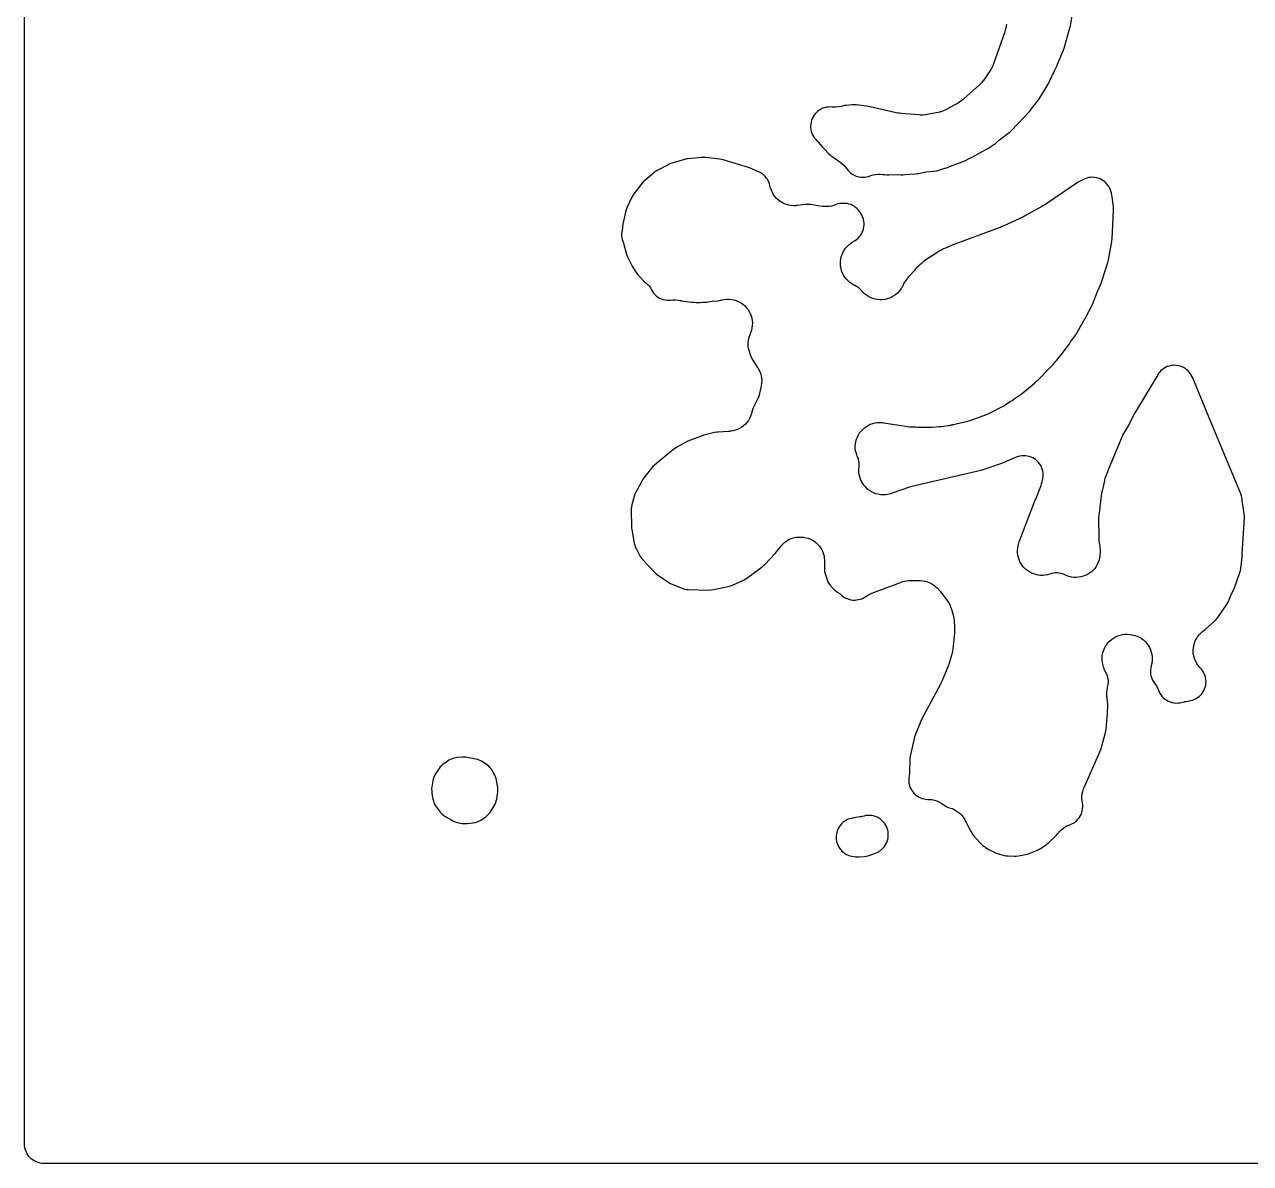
# Model space of a CAD drawing. Header units: millimetres. Extents: x 0 to 300, y 0 to 300.
# Drawn here: x -0.1 to 158.1, y -0.1 to 146.8 of the extents above; entities that cross this region are included whole.
import ezdxf

# ---------------------------------------------------------------- set-up
doc = ezdxf.new("R2010")
doc.units = ezdxf.units.MM
doc.layers.add('CUT', color=7, linetype='CONTINUOUS')

msp = doc.modelspace()

# ---------------------------------------------------------------- linework, layer by layer
at = {"layer": 'CUT'}
for points in [[(297.0775, -0.15), (3, -0.15), (2.4114, -0.15), (2.1053, -0.135), (1.8629, -0.099), (1.6252, -0.0395), (1.3944, 0.0431), (1.1729, 0.1479), (0.9627, 0.2738), (0.7659, 0.4198), (0.5844, 0.5844), (0.4198, 0.7659), (0.2738, 0.9627), (0.1479, 1.1729), (0.0431, 1.3944), (-0.0395, 1.6252), (-0.099, 1.8629), (-0.135, 2.1053), (-0.15, 2.4114), (-0.15, 297.5872)], [(126.6037, 146.8462), (126.5873, 146.6853), (126.5837, 146.6566), (126.5345, 146.3633), (126.4601, 146.0753), (126.4517, 146.0476), (126.4012, 145.8939), (124.9403, 141.7506), (124.8845, 141.6025), (124.8739, 141.5762), (124.7544, 141.3109), (124.6129, 141.0566), (124.598, 141.0325), (124.5125, 140.8993), (123.7218, 139.7243), (123.6329, 139.5978), (123.6165, 139.5755), (123.4389, 139.3535), (123.2436, 139.1469), (123.2238, 139.1276), (123.1108, 139.022), (121.1226, 137.2388), (120.9655, 137.1055), (120.9368, 137.0825), (120.6017, 136.8427), (120.5707, 136.823), (120.3938, 136.7173), (118.9136, 135.887), (118.7346, 135.7928), (118.7022, 135.7769), (118.3603, 135.631), (118.0048, 135.5228), (117.9697, 135.5142), (117.7721, 135.4712), (116.3173, 135.1952), (116.1494, 135.1672), (116.1193, 135.1629), (115.8078, 135.1327), (115.4948, 135.1309), (115.4644, 135.1321), (115.2945, 135.1427), (113.046, 135.3341), (112.7931, 135.3643), (112.6223, 135.3906), (112.372, 135.4379), (108.7888, 136.2422), (108.5291, 136.2863), (107.1941, 136.4409), (106.9435, 136.4573), (106.6925, 136.4484), (105.9117, 136.3813), (105.6792, 136.3503), (105.4507, 136.2977), (105.2873, 136.2519), (105.2543, 136.2435), (104.9113, 136.175), (104.5936, 136.1445), (104.2745, 136.1464), (104.0887, 136.1664), (103.8465, 136.1807), (103.6041, 136.1714), (103.3637, 136.1387), (103.1276, 136.0829), (102.898, 136.0044), (102.6772, 135.904), (102.4671, 135.7827), (102.2697, 135.6416), (102.087, 135.482), (101.9205, 135.3055), (101.772, 135.1137), (101.6428, 134.9084), (101.534, 134.6915), (101.4469, 134.4651), (101.382, 134.2313), (101.3401, 133.9924), (101.3216, 133.7505), (101.3266, 133.5079), (101.3551, 133.267), (101.4069, 133.03), (101.4813, 132.7991), (101.5778, 132.5765), (101.6954, 132.3643), (101.833, 132.1645), (101.9893, 131.979), (102.609, 131.3122), (102.6672, 131.2282), (102.8261, 131.0408), (103.0027, 130.87), (103.0953, 130.789), (103.6891, 130.1499), (103.8813, 129.9641), (104.0923, 129.7998), (104.7909, 129.3136), (104.9526, 129.1895), (104.9587, 129.1855), (104.9986, 129.1594), (105.073, 129.1116), (105.1001, 129.0934), (105.369, 128.8918), (105.5952, 128.685), (105.8003, 128.4571), (106.0358, 128.1375), (106.0375, 128.1388), (106.122, 128.0242), (106.2875, 127.841), (106.4702, 127.675), (106.6684, 127.5279), (106.8801, 127.401), (107.1033, 127.2956), (107.3358, 127.2127), (107.5754, 127.1531), (107.8196, 127.1175), (108.0662, 127.1061), (108.3127, 127.1191), (108.5567, 127.1564), (108.7959, 127.2175), (109.0278, 127.3019), (109.0902, 127.3282), (109.3861, 127.4197), (109.6896, 127.4816), (109.9976, 127.5134), (110.3074, 127.5147), (110.6453, 127.4828), (110.678, 127.4781), (110.8905, 127.442), (110.8907, 127.4435), (111.1459, 127.4092), (111.4413, 127.4047), (112.6999, 127.4598), (113.0138, 127.437), (113.258, 127.4312), (113.5017, 127.4493), (114.0728, 127.5199), (114.9032, 127.5563), (115.0883, 127.5713), (115.2718, 127.6), (116.2296, 127.7866), (117.608, 127.957), (117.8851, 128.0073), (118.1549, 128.0884), (118.6316, 128.2616), (118.7412, 128.2887), (118.9781, 128.3734), (119.2469, 128.4851), (120.8996, 129.0856), (121.2271, 129.2319), (121.8572, 129.5697), (122.1988, 129.7117), (122.4972, 129.8597), (123.6531, 130.5325), (124.1237, 130.7848), (124.2908, 130.8829), (124.4497, 130.9936), (124.4648, 131.0049), (124.8589, 131.2343), (125.0946, 131.39), (125.3113, 131.5713), (125.7141, 131.949), (126.9573, 132.8884), (127.1162, 133.0191), (127.2639, 133.1625), (129.6272, 135.654), (129.8587, 135.9369), (130.222, 136.4538), (130.5142, 136.788), (130.6467, 136.9531), (130.7647, 137.1288), (131.8566, 138.9133), (131.9702, 139.1202), (132.4714, 140.1455), (132.5704, 140.3269), (132.6648, 140.5187), (132.7626, 140.7412), (133.0985, 141.4283), (133.2125, 141.7013), (133.3199, 142.0086), (133.9424, 143.4243), (134.0603, 143.7531), (134.8033, 146.3925), (134.8617, 146.6525), (135.0776, 147.9268)]]:
    msp.add_lwpolyline(points, dxfattribs=at)
for points in [[(76.9224, 119.548), (76.9498, 119.3078), (77.0003, 119.0714), (77.0733, 118.8409), (77.1511, 118.6314), (77.1612, 118.5995), (77.213, 118.4198), (77.4994, 117.3241), (77.5811, 117.0686), (77.6896, 116.8233), (78.2916, 115.6392), (78.4219, 115.413), (78.5678, 115.2117), (78.5866, 115.1725), (78.7164, 114.9602), (78.9076, 114.6796), (79.0368, 114.5066), (79.1805, 114.3454), (79.8863, 113.6191), (80.0487, 113.4663), (80.224, 113.3285), (80.338, 113.247), (80.4727, 113.0807), (80.6428, 112.8224), (80.7752, 112.5708), (80.9033, 112.3544), (81.0524, 112.152), (81.2212, 111.9656), (81.4078, 111.7971), (81.6103, 111.6482), (81.8269, 111.5204), (82.0551, 111.4149), (82.2928, 111.333), (82.5376, 111.2753), (82.7868, 111.2425), (83.0382, 111.2349), (83.289, 111.2526), (83.5463, 111.2838), (83.8579, 111.2906), (84.1685, 111.2664), (84.5048, 111.2064), (84.5683, 111.1918), (84.6026, 111.1837), (84.636, 111.1757), (84.9489, 111.1213), (86.0024, 111.0065), (86.1726, 110.9837), (86.2383, 110.9808), (86.5514, 110.9467), (86.8159, 110.932), (87.0805, 110.9454), (87.3595, 110.9744), (87.6864, 110.9745), (87.9194, 110.9855), (88.1503, 111.0182), (88.599, 111.1031), (89.3506, 111.1812), (89.5508, 111.2102), (89.7481, 111.2554), (89.7742, 111.2625), (89.8469, 111.2812), (90.182, 111.3501), (90.496, 111.3826), (90.8112, 111.3834), (91.1249, 111.3527), (91.4339, 111.2907), (91.7352, 111.1981), (92.0257, 111.0758), (92.3025, 110.925), (92.5629, 110.7473), (92.8041, 110.5444), (93.0238, 110.3184), (93.2197, 110.0716), (93.39, 109.8063), (93.5329, 109.5253), (93.6469, 109.2315), (93.7309, 108.9277), (93.7841, 108.617), (93.8059, 108.3026), (93.7961, 107.9875), (93.7549, 107.675), (93.6825, 107.3683), (93.57, 107.0416), (93.5568, 107.0089), (93.5547, 107.0036), (93.5101, 106.8919), (93.426, 106.6441), (93.3119, 106.2396), (93.2566, 105.9988), (93.2254, 105.7538), (93.2185, 105.5069), (93.236, 105.2605), (93.2778, 105.017), (93.3433, 104.7789), (93.564, 104.1088), (93.6425, 103.9018), (93.739, 103.7025), (93.8527, 103.5126), (94.4454, 102.6155), (94.547, 102.4527), (94.5644, 102.4232), (94.7277, 102.1107), (94.8467, 101.8119), (94.9346, 101.5026), (94.9905, 101.1858), (95.0136, 100.865), (95.0039, 100.5435), (94.9573, 100.1941), (94.9511, 100.1604), (94.9112, 99.9727), (94.7324, 99.2254), (94.6806, 99.0319), (94.6705, 98.9976), (94.5363, 98.6203), (94.5225, 98.5873), (94.4405, 98.4046), (93.9272, 97.3381), (93.8261, 97.0965), (93.7509, 96.8457), (93.747, 96.8296), (93.7218, 96.7449), (93.6774, 96.563), (93.5752, 96.2718), (93.445, 95.9921), (93.288, 95.7265), (93.1057, 95.4776), (92.8998, 95.2477), (92.6725, 95.0392), (92.4258, 94.8538), (92.1622, 94.6936), (91.8841, 94.56), (91.5942, 94.4542), (91.2954, 94.3774), (90.9612, 94.3257), (90.9285, 94.3223), (90.745, 94.3076), (89.4007, 94.2331), (89.1659, 94.2089), (88.9344, 94.1627), (87.5192, 93.81), (87.2211, 93.7156), (85.7009, 93.1269), (85.408, 92.9912), (84.0737, 92.2646), (83.8756, 92.1445), (83.6895, 92.0066), (81.1666, 89.9496), (80.9726, 89.7738), (80.7981, 89.5786), (79.965, 88.5424), (79.8354, 88.366), (79.7217, 88.1788), (78.7743, 86.4528), (78.6523, 86.1973), (78.56, 85.9297), (78.2462, 84.8191), (78.1908, 84.5777), (78.1594, 84.3321), (78.1526, 84.0845), (78.1973, 82.0425), (78.2096, 81.8433), (78.2378, 81.6457), (78.5603, 79.8896), (78.6163, 79.6512), (78.6954, 79.4194), (78.7967, 79.1965), (79.2263, 78.3623), (79.3415, 78.1619), (79.4748, 77.973), (79.6249, 77.7972), (81.1997, 76.1172), (81.4002, 75.9258), (81.6207, 75.7577), (82.8416, 74.93), (83.0417, 74.8076), (83.2524, 74.7045), (84.6096, 74.1178), (84.8339, 74.0333), (85.0653, 73.9707), (85.3017, 73.9306), (85.5407, 73.9132), (88.22, 73.8479), (88.5033, 73.857), (88.7838, 73.8982), (90.6993, 74.2916), (90.9791, 74.3662), (91.2485, 74.4726), (92.6613, 75.128), (92.884, 75.2454), (93.0939, 75.3845), (95.0859, 76.855), (95.2572, 76.9934), (95.4156, 77.1464), (96.7671, 78.5722), (96.9399, 78.775), (97.4219, 79.4065), (97.5365, 79.5492), (97.5576, 79.5742), (97.7868, 79.8204), (98.0169, 80.0236), (98.2656, 80.2034), (98.5307, 80.3581), (98.8096, 80.4862), (99.0997, 80.5865), (99.3981, 80.658), (99.4754, 80.6687), (99.5673, 80.6654), (99.7272, 80.6758), (99.7273, 80.6743), (99.7294, 80.6745), (100.0733, 80.6797), (100.3858, 80.6532), (100.6942, 80.5957), (100.7576, 80.5772), (100.9993, 80.5195), (101.0882, 80.5074), (101.2039, 80.4651), (101.4805, 80.3322), (101.7428, 80.1728), (101.9884, 79.9887), (102.2148, 79.7815), (102.42, 79.5532), (102.6019, 79.306), (102.7589, 79.0423), (102.8894, 78.7645), (102.9922, 78.4753), (103.0616, 78.1966), (103.0615, 78.1911), (103.073, 78.0649), (103.0704, 78.0646), (103.1092, 77.6299), (103.1116, 77.5691), (103.114, 77.4782), (103.1179, 77.219), (103.0964, 76.7802), (103.0982, 76.5034), (103.1306, 76.2284), (103.1932, 75.9587), (103.3551, 75.4029), (103.4432, 75.1512), (103.5576, 74.9103), (103.6971, 74.683), (103.8599, 74.4718), (104.2106, 74.0641), (104.3872, 73.8789), (104.5817, 73.7127), (104.7922, 73.5673), (104.8444, 73.5351), (105.1205, 73.3455), (105.3737, 73.1326), (105.5764, 72.979), (105.7937, 72.8469), (106.0233, 72.7375), (106.2628, 72.652), (106.5097, 72.5912), (106.7615, 72.5559), (107.0157, 72.5463), (107.2694, 72.5626), (107.5202, 72.6046), (107.7655, 72.6719), (108.0026, 72.7637), (108.2292, 72.8792), (108.4429, 73.017), (108.45, 73.0221), (108.7266, 73.1959), (109.0339, 73.3486), (109.0645, 73.362), (109.2374, 73.4324), (112.9372, 74.8323), (113.0918, 74.8869), (113.1197, 74.8961), (113.4099, 74.9777), (113.6802, 75.0288), (113.9802, 75.0587), (114.0095, 75.0603), (114.1734, 75.0659), (115.2552, 75.0787), (115.4409, 75.0763), (115.4741, 75.075), (115.8142, 75.0453), (116.1203, 74.9876), (116.4191, 74.8999), (116.7079, 74.783), (116.9836, 74.6382), (117.2437, 74.4668), (117.3601, 74.3723), (117.417, 74.3123), (117.6037, 74.1508), (117.653, 74.1123), (117.7875, 73.9821), (117.8325, 73.9358), (117.85, 73.917), (118.0375, 73.7004), (118.0536, 73.6804), (118.141, 73.5668), (118.9454, 72.4798), (119.065, 72.3084), (119.0854, 72.2773), (119.2781, 71.945), (119.4326, 71.5934), (119.4457, 71.5585), (119.5135, 71.3608), (119.6601, 70.8911), (119.7191, 70.681), (119.7285, 70.6433), (119.8092, 70.2146), (119.8141, 70.1761), (119.8357, 69.9589), (119.9037, 68.9848), (119.9115, 68.8213), (119.9123, 68.7921), (119.9066, 68.4649), (119.9048, 68.4356), (119.8912, 68.2725), (119.6725, 66.1954), (119.6503, 66.0228), (119.6456, 65.992), (119.5773, 65.6508), (119.5697, 65.6206), (119.5237, 65.4527), (119.1658, 64.2559), (119.0994, 64.0546), (119.0504, 63.9193), (118.9727, 63.722), (118.3046, 62.1578), (118.2383, 62.0113), (118.1911, 61.9127), (118.1186, 61.7692), (115.6552, 57.1446), (115.549, 56.9188), (114.8138, 55.1279), (114.7385, 54.9184), (114.6822, 54.7031), (114.185, 52.3874), (114.1471, 52.16), (114.1303, 51.9301), (114.0891, 50.4033), (114.0797, 50.2206), (114.0772, 50.1879), (114.0317, 49.8249), (114.0313, 49.8228), (114.0316, 49.8228), (114.0004, 49.6435), (113.9821, 49.3966), (113.9884, 49.1491), (114.0192, 48.9034), (114.0741, 48.6619), (114.1527, 48.4271), (114.254, 48.2012), (114.3772, 47.9864), (114.5211, 47.7849), (114.6842, 47.5986), (114.8649, 47.4293), (115.0615, 47.2788), (115.272, 47.1484), (115.4944, 47.0395), (115.7264, 46.9531), (115.9659, 46.8902), (116.2104, 46.8512), (116.4576, 46.8365), (116.6806, 46.8344), (116.9921, 46.8003), (117.2986, 46.7353), (117.5971, 46.6401), (117.8847, 46.5157), (118.1585, 46.3633), (118.4405, 46.1672), (118.4565, 46.1548), (118.6331, 46.0303), (118.8199, 45.9214), (119.0154, 45.8291), (119.2181, 45.754), (119.5808, 45.6372), (119.8604, 45.5162), (120.127, 45.3687), (120.378, 45.1961), (120.6112, 45), (120.8243, 44.7823), (121.0153, 44.545), (121.1825, 44.2904), (121.3379, 43.9948), (121.3516, 43.9654), (121.4364, 43.7711), (121.4382, 43.7719), (121.53, 43.5772), (122.0383, 42.6336), (122.1635, 42.426), (122.3081, 42.2316), (122.3796, 42.1528), (122.4456, 42.0627), (122.5796, 41.9081), (123.3698, 41.0688), (123.549, 40.8965), (123.7443, 40.7429), (123.8852, 40.6532), (123.9036, 40.6365), (124.1083, 40.4862), (124.3271, 40.3575), (125.0088, 40.0018), (125.2795, 39.8804), (125.5627, 39.7919), (126.3112, 39.606), (126.5579, 39.5577), (126.8082, 39.5344), (127.5909, 39.5013), (127.8684, 39.505), (128.1437, 39.5394), (129.0716, 39.7081), (129.3047, 39.7621), (129.5316, 39.8382), (130.3986, 40.1758), (130.6336, 40.2815), (130.8564, 40.4109), (131.7341, 40.9829), (131.9201, 41.1167), (132.0931, 41.267), (132.9474, 42.0805), (133.0829, 42.22), (133.2072, 42.3697), (133.3195, 42.5162), (133.3404, 42.5421), (133.568, 42.7971), (133.7976, 43.0081), (134.047, 43.1953), (134.3137, 43.3568), (134.5951, 43.4912), (134.8065, 43.5675), (135.0372, 43.664), (135.2571, 43.7831), (135.464, 43.9235), (135.6558, 44.0839), (135.8306, 44.2627), (135.9868, 44.4581), (136.1226, 44.668), (136.2367, 44.8905), (136.3281, 45.1233), (136.3957, 45.364), (136.439, 45.6103), (136.4574, 45.8597), (136.4508, 46.1096), (136.4193, 46.3577), (136.3699, 46.6352), (136.3458, 46.943), (136.352, 47.2516), (136.3884, 47.5582), (136.4547, 47.8597), (136.5594, 48.1815), (136.5711, 48.2122), (136.6409, 48.3826), (138.8112, 53.337), (138.881, 53.5144), (138.937, 53.6966), (139.4037, 55.4485), (139.4535, 55.6784), (139.4814, 55.912), (139.5907, 57.4252), (139.6393, 57.8311), (139.6551, 58.0273), (139.6553, 58.2242), (139.6529, 58.287), (139.6774, 58.627), (139.6838, 58.8287), (139.6739, 59.0304), (139.5878, 59.9905), (139.5839, 60.0916), (139.5787, 60.2286), (139.5711, 60.4275), (139.5672, 60.5294), (139.5681, 60.6419), (139.6001, 60.946), (139.6663, 61.2687), (139.7131, 61.4501), (139.7502, 61.6833), (139.7652, 61.9188), (139.7579, 62.1548), (139.7283, 62.389), (139.6768, 62.6194), (139.6038, 62.8439), (139.51, 63.0605), (139.4209, 63.2222), (139.2751, 63.5224), (139.1576, 63.8402), (139.1478, 63.8716), (139.0968, 64.0488), (139.0792, 64.116), (139.0362, 64.2995), (139.0293, 64.3325), (138.9758, 64.6749), (138.9586, 64.9906), (138.9732, 65.3064), (139.0194, 65.6192), (139.0968, 65.9257), (139.2046, 66.2229), (139.3417, 66.5078), (139.5067, 66.7775), (139.6979, 67.0292), (139.9135, 67.2605), (140.1512, 67.469), (140.4086, 67.6525), (140.6831, 67.8093), (140.972, 67.9377), (141.2724, 68.0364), (141.5811, 68.1045), (141.8951, 68.1412), (142.2112, 68.1462), (142.5565, 68.1169), (142.5795, 68.1138), (142.5926, 68.1121), (142.5994, 68.1112), (142.8107, 68.0774), (142.8303, 68.0737), (143.1673, 67.9923), (143.4656, 67.8875), (143.7519, 67.7533), (144.0233, 67.591), (144.2771, 67.4023), (144.5106, 67.189), (144.7214, 66.9534), (144.9076, 66.6978), (145.0671, 66.4248), (145.1985, 66.1371), (145.3002, 65.8377), (145.3714, 65.5296), (145.4113, 65.2159), (145.4194, 64.8998), (145.3958, 64.5844), (145.3406, 64.2731), (145.2801, 64.0594), (145.2229, 63.8095), (145.1917, 63.555), (145.1867, 63.2986), (145.208, 63.0431), (145.2553, 62.7911), (145.3282, 62.5453), (145.4259, 62.3083), (145.5474, 62.0825), (145.6913, 61.8703), (145.8463, 61.6654), (146.0125, 61.3914), (146.15, 61.102), (146.2122, 60.927), (146.3068, 60.6977), (146.4237, 60.4788), (146.5616, 60.2727), (146.7193, 60.0812), (146.8952, 59.9063), (147.0876, 59.7496), (147.2946, 59.6129), (147.514, 59.4973), (147.7439, 59.404), (147.9819, 59.334), (148.2256, 59.2878), (148.4728, 59.2661), (148.7208, 59.269), (148.9674, 59.2964), (149.21, 59.3482), (149.5416, 59.4363), (149.575, 59.4434), (149.763, 59.4783), (150.0037, 59.5166), (150.1995, 59.5432), (150.1992, 59.5452), (150.3879, 59.5759), (150.6247, 59.6388), (150.8542, 59.7246), (151.0742, 59.8325), (151.2825, 59.9613), (151.4773, 60.11), (151.6566, 60.2769), (151.8187, 60.4607), (151.962, 60.6594), (152.0852, 60.8711), (152.187, 61.094), (152.2666, 61.3257), (152.3231, 61.5641), (152.356, 61.8069), (152.3649, 62.0517), (152.3499, 62.2962), (152.311, 62.5381), (152.2486, 62.7751), (152.1633, 63.0047), (152.0559, 63.225), (151.9275, 63.4336), (151.7793, 63.6287), (151.6127, 63.8084), (151.5511, 63.8686), (151.3544, 64.1023), (151.1814, 64.354), (151.0335, 64.6213), (150.9123, 64.9017), (150.8188, 65.1925), (150.7541, 65.491), (150.7185, 65.7944), (150.7126, 66.0998), (150.7364, 66.4043), (150.7895, 66.7051), (150.8716, 66.9994), (150.9819, 67.2842), (151.1193, 67.5571), (151.2825, 67.8153), (151.4699, 68.0564), (151.6799, 68.2783), (151.9326, 68.4979), (151.9582, 68.5181), (152.0924, 68.6187), (152.2495, 68.7465), (153.479, 69.8332), (153.694, 70.0479), (153.8813, 70.287), (155.0074, 71.9199), (155.1427, 72.1395), (155.2546, 72.3718), (155.6679, 73.3567), (155.9114, 73.8422), (156.0384, 74.1432), (156.727, 76.1281), (156.7999, 76.3801), (156.846, 76.6383), (157.0285, 78.1031), (157.0473, 78.3661), (157.0499, 78.5062), (157.3221, 83.1816), (157.3238, 83.4387), (157.2992, 83.6945), (157.0476, 85.3867), (157.0376, 85.5519), (157.0006, 85.7872), (156.9414, 86.0178), (156.8605, 86.2418), (152.7787, 96.0537), (150.7594, 100.9923), (150.7471, 101.0219), (150.7448, 101.0273), (150.689, 101.1497), (150.5795, 101.3736), (150.4616, 101.5876), (150.3911, 101.6904), (150.3644, 101.735), (150.2201, 101.93), (150.0577, 102.1101), (149.8785, 102.2736), (149.6844, 102.419), (149.4771, 102.5449), (149.2585, 102.6501), (149.0308, 102.7336), (148.7961, 102.7947), (148.5566, 102.8328), (148.3145, 102.8474), (148.0721, 102.8385), (147.8317, 102.8062), (147.5956, 102.7507), (147.366, 102.6726), (147.145, 102.5727), (146.9347, 102.4517), (146.7372, 102.311), (146.5542, 102.1518), (146.3875, 101.9756), (146.2387, 101.7841), (146.2317, 101.7742), (146.2123, 101.7462), (146.2089, 101.7412), (146.1316, 101.6207), (143.1148, 96.6026), (143.0981, 96.5744), (143.0952, 96.5694), (143.0294, 96.4491), (142.2628, 94.9523), (141.6466, 93.9153), (141.5581, 93.753), (141.4819, 93.5846), (139.6583, 89.1257), (139.6521, 89.1114), (139.65, 89.1055), (139.3902, 88.4703), (139.3046, 88.2254), (139.2449, 87.973), (139.0996, 87.1775), (138.9606, 86.6663), (138.8955, 86.3449), (138.7472, 85.2475), (138.6871, 84.9181), (138.6486, 84.574), (138.6412, 84.397), (138.5095, 83.4817), (138.4895, 83.2902), (138.4842, 83.0978), (138.5124, 80.5723), (138.5435, 80.2061), (138.661, 79.4703), (138.6905, 78.8551), (138.6949, 78.6733), (138.6949, 78.6408), (138.6785, 78.307), (138.6342, 78.0054), (138.5608, 77.7094), (138.4591, 77.4219), (138.3301, 77.1457), (138.1749, 76.8832), (137.9951, 76.637), (137.7922, 76.4093), (137.5682, 76.2024), (137.3253, 76.0182), (137.0657, 75.8583), (136.7918, 75.7243), (136.5062, 75.6175), (136.2116, 75.5388), (135.9107, 75.4891), (135.6065, 75.4687), (135.3017, 75.4779), (134.9993, 75.5165), (134.702, 75.5842), (134.4126, 75.6805), (134.0617, 75.8363), (133.8418, 75.9219), (133.6148, 75.9863), (133.3827, 76.029), (133.1476, 76.0496), (132.9117, 76.048), (132.6769, 76.0241), (132.4454, 75.9782), (132.2193, 75.9107), (132.2156, 75.9094), (131.9052, 75.8194), (131.6075, 75.7635), (131.3058, 75.7364), (131.0029, 75.7385), (130.7016, 75.7698), (130.4047, 75.8299), (130.1149, 75.9182), (129.835, 76.034), (129.5676, 76.1763), (129.3151, 76.3436), (129.0798, 76.5344), (128.864, 76.7469), (128.6696, 76.9793), (128.4985, 77.2292), (128.3522, 77.4945), (128.2321, 77.7726), (128.1394, 78.0609), (128.0748, 78.3569), (128.039, 78.6577), (128.0323, 78.9605), (128.0547, 79.2626), (128.1061, 79.5611), (128.1937, 79.8814), (128.2037, 79.9121), (128.2638, 80.0824), (130.2192, 85.2264), (130.2443, 85.2698), (130.3444, 85.4898), (131.0705, 87.3132), (131.1502, 87.5459), (131.2066, 87.7853), (131.2168, 87.8619), (131.267, 88.0163), (131.3195, 88.2537), (131.3486, 88.495), (131.3541, 88.7381), (131.336, 88.9805), (131.2944, 89.2201), (131.2298, 89.4544), (131.1427, 89.6814), (131.034, 89.8989), (130.9047, 90.1047), (130.756, 90.297), (130.5893, 90.474), (130.4062, 90.6339), (130.2084, 90.7753), (129.9978, 90.8969), (129.7765, 90.9974), (129.5464, 91.0759), (129.3098, 91.1317), (129.0688, 91.1642), (128.8259, 91.1732), (128.5832, 91.1586), (128.3431, 91.1205), (128.1079, 91.0592), (127.8797, 90.9753), (126.164, 90.2485), (126.0396, 90.1983), (125.9544, 90.1658), (125.8283, 90.1202), (123.7995, 89.4271), (123.6183, 89.3703), (123.4943, 89.3348), (123.3105, 89.2872), (114.3756, 87.2149), (114.1021, 87.1348), (111.8525, 86.3341), (111.6744, 86.2756), (111.6423, 86.266), (111.3079, 86.1835), (110.9967, 86.139), (110.6827, 86.1258), (110.369, 86.144), (110.0586, 86.1935), (109.7547, 86.2736), (109.4603, 86.3837), (109.1784, 86.5227), (108.9118, 86.6891), (108.6631, 86.8813), (108.4349, 87.0973), (108.2293, 87.3351), (108.0485, 87.5921), (107.8943, 87.866), (107.7682, 88.1538), (107.6714, 88.4529), (107.605, 88.76), (107.5696, 89.0723), (107.5655, 89.3866), (107.597, 89.7475), (107.6063, 89.993), (107.5914, 90.2383), (107.5526, 90.4809), (107.4901, 90.7185), (107.4046, 90.9488), (107.3376, 91.1052), (107.3345, 91.1231), (107.2847, 91.3022), (107.2848, 91.3022), (107.2036, 91.5938), (107.1308, 91.812), (107.0962, 92.1105), (107.0905, 92.4136), (107.114, 92.7159), (107.1665, 93.0145), (107.2475, 93.3066), (107.3563, 93.5896), (107.4918, 93.8608), (107.6528, 94.1177), (107.8378, 94.358), (108.0451, 94.5792), (108.2727, 94.7795), (108.5185, 94.957), (108.7803, 95.1099), (109.0555, 95.2369), (109.3418, 95.3369), (109.6363, 95.4088), (109.9364, 95.452), (110.2392, 95.4661), (110.5711, 95.4496), (110.6033, 95.4464), (110.7827, 95.4244), (112.7193, 95.139), (113.8747, 94.9481), (114.1105, 94.9206), (114.3007, 94.9165), (114.4465, 94.9043), (114.8219, 94.8964), (114.911, 94.8833), (115.1282, 94.861), (115.3466, 94.8578), (115.8973, 94.8737), (116.7314, 94.8562), (117.0413, 94.8689), (117.5504, 94.9216), (117.8953, 94.9315), (118.165, 94.954), (119.0632, 95.0781), (119.1804, 95.0902), (119.3164, 95.113), (119.356, 95.1185), (119.3874, 95.125), (119.4927, 95.1427), (119.6335, 95.1756), (119.6774, 95.1846), (119.7074, 95.1929), (121.6366, 95.6443), (121.9264, 95.7309), (124.0351, 96.5027), (124.3295, 96.6325), (126.3322, 97.6743), (126.5715, 97.8162), (127.1413, 98.1986), (127.3263, 98.3062), (127.5084, 98.4352), (127.6004, 98.5067), (128.4837, 99.0994), (128.7205, 99.2797), (129.9068, 100.2996), (130.2647, 100.5779), (130.5347, 100.8213), (130.6372, 100.9281), (130.7938, 101.0754), (130.8388, 101.1217), (130.8829, 101.1583), (131.1294, 101.3929), (131.5722, 101.8758), (132.6751, 103.01), (132.8301, 103.1852), (132.9793, 103.3704), (133.1, 103.4964), (133.3012, 103.7342), (133.4105, 103.8811), (133.5018, 103.9807), (133.7056, 104.2343), (133.9153, 104.5331), (134.4561, 105.2049), (134.6383, 105.4631), (134.8786, 105.8538), (135.5611, 106.771), (135.7493, 107.0644), (136.7579, 108.9098), (136.7897, 108.9614), (136.9192, 109.2049), (137.5792, 110.4125), (137.7162, 110.7071), (138.3683, 112.3874), (138.8302, 113.4037), (138.9379, 113.6843), (139.711, 116.1283), (139.7866, 116.4328), (140.2206, 118.8071), (140.259, 119.1505), (140.4143, 122.8085), (140.4144, 123.0192), (140.4057, 123.1219), (140.4067, 123.1379), (140.4105, 123.3755), (140.3917, 123.6124), (140.2656, 124.6001), (140.2254, 124.8296), (140.1731, 125.0212), (140.171, 125.03), (140.169, 125.0362), (140.164, 125.0543), (140.156, 125.0755), (140.1523, 125.0869), (140.148, 125.1121), (140.0911, 125.3263), (140.0156, 125.5347), (139.9218, 125.7356), (139.8107, 125.9274), (139.7973, 125.9482), (139.6539, 126.1496), (139.4912, 126.3358), (139.311, 126.505), (139.1149, 126.6556), (138.9049, 126.786), (138.683, 126.8951), (138.4514, 126.9818), (138.2125, 127.0451), (137.9684, 127.0846), (137.7216, 127.0997), (137.4745, 127.0904), (137.2296, 127.0567), (136.9892, 126.999), (136.7557, 126.9179), (136.5313, 126.8141), (135.9678, 126.5186), (135.7222, 126.3713), (131.816, 123.7133), (131.7935, 123.6987), (131.7275, 123.6596), (131.6957, 123.6409), (131.6874, 123.6359), (131.182, 123.3367), (129.0635, 122.1522), (128.9374, 122.0848), (128.8508, 122.0406), (128.7222, 121.9781), (126.2604, 120.8384), (126.1205, 120.7771), (126.0246, 120.7374), (125.8823, 120.6818), (119.931, 118.4954), (119.6754, 118.385), (118.9709, 118.0329), (118.4993, 117.8527), (118.2502, 117.7417), (118.0147, 117.6041), (117.6796, 117.383), (117.5035, 117.2826), (116.0672, 116.3545), (115.8382, 116.1874), (115.6296, 115.9954), (115.3978, 115.7566), (115.3303, 115.7115), (115.1517, 115.5669), (114.9871, 115.4065), (114.838, 115.2317), (114.6708, 115.0164), (114.6473, 114.9828), (114.1727, 114.4937), (113.998, 114.2932), (113.8455, 114.0754), (113.7934, 113.9918), (113.7465, 113.9407), (113.5899, 113.7525), (113.4525, 113.5499), (113.3355, 113.3349), (113.208, 113.0704), (113.1569, 112.9707), (113.0816, 112.8499), (112.9798, 112.6951), (112.9609, 112.6679), (112.7532, 112.3982), (112.5403, 112.172), (112.3062, 111.9679), (112.0531, 111.7879), (111.7834, 111.6338), (111.4999, 111.507), (111.2053, 111.4087), (110.9023, 111.3401), (110.5941, 111.3016), (110.2837, 111.2938), (109.9739, 111.3166), (109.6679, 111.3698), (109.3687, 111.453), (109.0791, 111.5653), (108.802, 111.7056), (108.5401, 111.8726), (108.2959, 112.0645), (108.0719, 112.2797), (107.8889, 112.494), (107.6996, 112.6924), (107.4898, 112.8689), (107.2619, 113.0214), (107.0186, 113.148), (106.9131, 113.1957), (106.6373, 113.3515), (106.3847, 113.5288), (106.1508, 113.73), (105.9377, 113.9531), (105.7475, 114.1961), (105.582, 114.4565), (105.4429, 114.7319), (105.3314, 115.0197), (105.2486, 115.3169), (105.1954, 115.6208), (105.1722, 115.9285), (105.1793, 116.237), (105.2165, 116.5433), (105.2837, 116.8445), (105.38, 117.1376), (105.5045, 117.4199), (105.6562, 117.6887), (105.8334, 117.9412), (106.0345, 118.1752), (106.2576, 118.3884), (106.5239, 118.5969), (106.5508, 118.6159), (106.7036, 118.7184), (107.0697, 118.9512), (107.2652, 119.089), (107.4467, 119.245), (107.6124, 119.4176), (107.7609, 119.6052), (107.8907, 119.8062), (108.0008, 120.0186), (108.09, 120.2406), (108.1576, 120.4701), (108.203, 120.7051), (108.2257, 120.9433), (108.2255, 121.1825), (108.2024, 121.4207), (108.1567, 121.6555), (108.0887, 121.885), (107.9991, 122.1068), (107.8888, 122.3191), (107.7586, 122.5199), (107.63, 122.6988), (107.4794, 122.8882), (107.3112, 123.0622), (107.127, 123.2192), (106.9285, 123.3576), (106.7175, 123.4761), (106.496, 123.5737), (106.2661, 123.6494), (106.03, 123.7025), (105.7899, 123.7326), (105.548, 123.7393), (105.4742, 123.7342), (105.3573, 123.7345), (105.1043, 123.7095), (104.8551, 123.6589), (104.6124, 123.5832), (104.3046, 123.4698), (104.0079, 123.3924), (103.7052, 123.3442), (103.3992, 123.3256), (103.0634, 123.3381), (103.0079, 123.3429), (102.8993, 123.3538), (102.2698, 123.4265), (101.3056, 123.5709), (101.0832, 123.594), (100.8595, 123.5973), (100.6364, 123.5805), (99.6486, 123.4614), (99.4681, 123.4441), (99.4358, 123.4418), (99.1027, 123.4341), (98.7995, 123.4564), (98.4999, 123.5079), (98.2067, 123.588), (97.9225, 123.6962), (97.6502, 123.8312), (97.3921, 123.9919), (97.1508, 124.1768), (96.9284, 124.3841), (96.7271, 124.6119), (96.5488, 124.8581), (96.395, 125.1203), (96.2673, 125.3962), (96.1668, 125.6831), (96.0732, 126.0655), (96.0717, 126.0651), (96.0373, 126.206), (95.9591, 126.4308), (95.8599, 126.6472), (95.7405, 126.8532), (95.6021, 127.0469), (95.4459, 127.2265), (95.2733, 127.3905), (95.0859, 127.5373), (94.8853, 127.6656), (94.6735, 127.7743), (93.7361, 128.2001), (93.424, 128.3174), (90.0458, 129.3362), (89.8337, 129.3901), (89.6177, 129.4253), (87.7388, 129.6477), (87.4807, 129.6648), (87.2222, 129.6551), (85.537, 129.5043), (85.2866, 129.469), (85.0409, 129.4086), (83.3963, 128.9148), (83.1582, 128.8299), (82.9298, 128.7215), (81.5204, 127.9624), (81.3015, 127.8296), (81.0973, 127.6752), (79.9154, 126.6819), (79.7235, 126.5026), (79.5515, 126.3042), (78.5378, 125.0026), (78.3791, 124.7735), (78.2468, 124.5282), (77.6069, 123.164), (77.5006, 122.899), (77.4252, 122.6236), (77.0887, 121.0454), (77.0439, 120.7498), (77.0337, 120.6367), (77.0276, 120.5755), (77.0254, 120.5552), (76.992, 120.3209), (76.9801, 120.2687), (76.9376, 120.0307), (76.9183, 119.7897)], [(52.5741, 46.8736), (52.6249, 46.6499), (52.6959, 46.4318), (52.7867, 46.2211), (52.8963, 46.0196), (53.024, 45.829), (53.4053, 45.3128), (53.5655, 45.1174), (53.7446, 44.9391), (53.9408, 44.7799), (54.1521, 44.6412), (54.9949, 44.1472), (55.2192, 44.0305), (55.4541, 43.9371), (55.6973, 43.8679), (56.1157, 43.7714), (56.3289, 43.7319), (56.5446, 43.711), (56.7614, 43.7088), (56.9775, 43.7255), (57.7619, 43.8203), (58.0365, 43.8692), (58.304, 43.9483), (58.5611, 44.0568), (58.7671, 44.1577), (58.9697, 44.2688), (59.1612, 44.3981), (59.34, 44.5445), (59.6269, 44.8026), (59.7984, 44.9727), (59.9528, 45.1585), (60.0885, 45.3584), (60.4791, 45.998), (60.5894, 46.1988), (60.6809, 46.4089), (60.7527, 46.6265), (60.8043, 46.8497), (60.9251, 47.5078), (60.9547, 47.7207), (60.966, 47.9354), (60.9588, 48.1503), (60.9331, 48.3637), (60.7816, 49.287), (60.7309, 49.5234), (60.6576, 49.7539), (60.5624, 49.9762), (60.4462, 50.1883), (60.2061, 50.5801), (60.0796, 50.767), (59.9368, 50.9418), (59.7788, 51.1029), (59.6069, 51.2492), (59.4226, 51.3793), (58.9719, 51.6679), (58.767, 51.7858), (58.5519, 51.8838), (58.3284, 51.9611), (58.0987, 52.017), (57.0204, 52.2256), (56.8109, 52.257), (56.5995, 52.2705), (56.3877, 52.2661), (55.7588, 52.2264), (55.5207, 52.1998), (55.2862, 52.1506), (55.0575, 52.0791), (54.8367, 51.9861), (54.6258, 51.8723), (54.4268, 51.7389), (53.864, 51.3213), (53.6836, 51.1739), (53.5178, 51.0104), (53.3678, 50.8322), (53.2352, 50.6408), (52.9103, 50.1221), (52.7902, 49.9077), (52.6918, 49.6826), (52.616, 49.4489), (52.5634, 49.2089), (52.4381, 48.462), (52.4069, 48.1776), (52.4085, 47.8916), (52.4427, 47.6075)], [(110.9891, 40.9684), (111.106, 41.1855), (111.2008, 41.413), (111.2728, 41.6488), (111.3213, 41.8905), (111.3456, 42.1359), (111.3457, 42.3824), (111.3216, 42.6277), (111.2733, 42.8695), (111.2015, 43.1054), (111.1068, 43.333), (110.9902, 43.5502), (110.8527, 43.7548), (110.6958, 43.9449), (110.5208, 44.1187), (110.3297, 44.2743), (110.1241, 44.4104), (109.9061, 44.5255), (109.6778, 44.6187), (109.4415, 44.6889), (109.1994, 44.7354), (108.9539, 44.7579), (108.7074, 44.7562), (108.4622, 44.7301), (108.2208, 44.68), (107.9252, 44.6033), (107.8926, 44.5966), (107.7089, 44.5633), (106.8856, 44.4352), (106.7891, 44.4222), (106.5507, 44.3781), (106.3178, 44.3111), (106.0924, 44.2219), (105.8767, 44.1113), (105.6727, 43.9803), (105.4824, 43.8301), (105.3075, 43.6623), (105.1497, 43.4783), (105.0105, 43.2798), (104.8911, 43.0688), (104.7927, 42.8473), (104.7163, 42.6173), (104.6625, 42.3809), (104.6318, 42.1404), (104.6245, 41.8981), (104.6408, 41.6563), (104.6804, 41.4171), (104.743, 41.1829), (104.828, 40.9559), (104.9345, 40.7382), (105.0617, 40.5318), (105.2082, 40.3387), (105.3728, 40.1607), (105.5538, 39.9995), (105.7495, 39.8565), (105.9582, 39.7332), (106.1779, 39.6307), (106.4065, 39.5499), (106.6418, 39.4917), (106.8842, 39.444), (107.1107, 39.4102), (107.3393, 39.3972), (107.5682, 39.4052), (108.2774, 39.4626), (108.4871, 39.4885), (108.6938, 39.532), (108.8961, 39.5929), (109.5728, 39.8279), (109.8036, 39.9212), (110.024, 40.037), (110.2318, 40.1741), (110.328, 40.2448), (110.5193, 40.4003), (110.6944, 40.5739), (110.8515, 40.7639)]]:
    msp.add_lwpolyline(points, close=True, dxfattribs=at)

doc.saveas('drawing.dxf')
